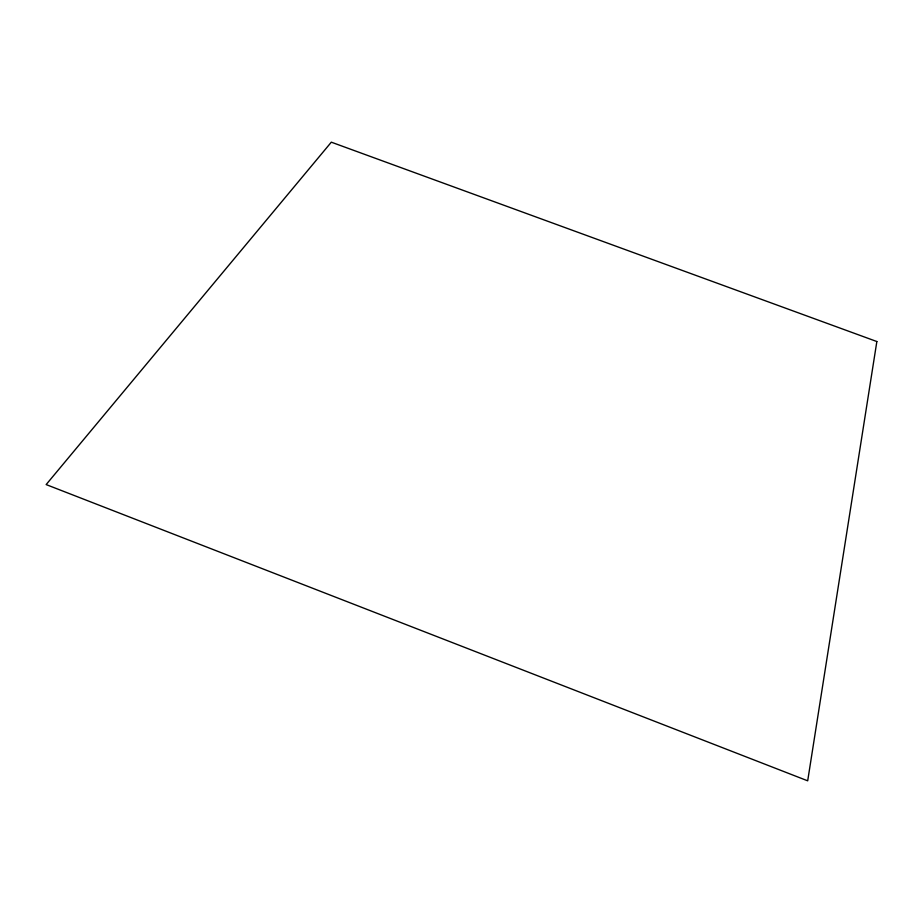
<?xml version="1.0" encoding="UTF-8"?>
<svg xmlns="http://www.w3.org/2000/svg" width="923" height="923" viewBox="0 0 923 923"><rect width="100%" height="100%" fill="white"/><g stroke="black" fill="none" stroke-linecap="round" stroke-linejoin="round"><path stroke-width="1.38" d="M876.85 341.533L807.694 780.823L46.15 484.575L331.311 142.177L876.85 341.533"/></g></svg>
